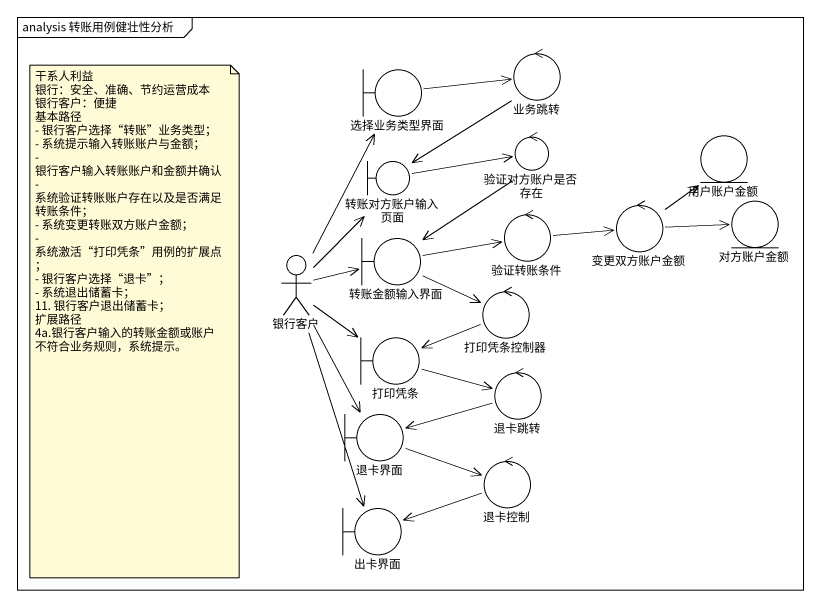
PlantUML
@startuml
mainframe analysis 转账用例健壮性分析
control 业务跳转
boundary 选择业务类型界面
control 验证对方账户是否存在
entity 用户账户金额
boundary 转账对方账户输入页面
entity 对方账户金额
boundary 转账金额输入界面
control 验证转账条件
control 变更双方账户金额
actor 银行客户
control 打印凭条控制器
boundary 打印凭条
control 退卡跳转
boundary 退卡界面
control 退卡控制
boundary 出卡界面
业务跳转 --> 转账对方账户输入页面
选择业务类型界面 -right-> 业务跳转
验证对方账户是否存在 --> 转账金额输入界面
转账对方账户输入页面 -right-> 验证对方账户是否存在
转账金额输入界面 -right-> 验证转账条件
转账金额输入界面 -right-> 打印凭条控制器
验证转账条件 -right-> 变更双方账户金额
变更双方账户金额 -up-> 用户账户金额
变更双方账户金额 -right-> 对方账户金额
银行客户 -up-> 选择业务类型界面
银行客户 -up-> 转账对方账户输入页面
银行客户 -right-> 转账金额输入界面
银行客户 --> 打印凭条
银行客户 --> 退卡界面
银行客户 --> 出卡界面
打印凭条控制器 -left-> 打印凭条
打印凭条 -right-> 退卡跳转
退卡跳转 -left-> 退卡界面
退卡界面 -right-> 退卡控制
退卡控制 -left-> 出卡界面
note as N1
  干系人利益
  银行：安全、准确、节约运营成本
  银行客户：便捷
  基本路径
  - 银行客户选择“转账”业务类型；
  - 系统提示输入转账账户与金额；
  - 银行客户输入转账账户和金额并确认
  - 系统验证转账账户存在以及是否满足转账条件；
  - 系统变更转账双方账户金额；
  - 系统激活“打印凭条”用例的扩展点；
  - 银行客户选择“退卡”；
  - 系统退出储蓄卡；
  11. 银行客户退出储蓄卡；
  扩展路径
  4a.银行客户输入的转账金额或账户不符合业务规则，系统提示。
end note
@enduml
